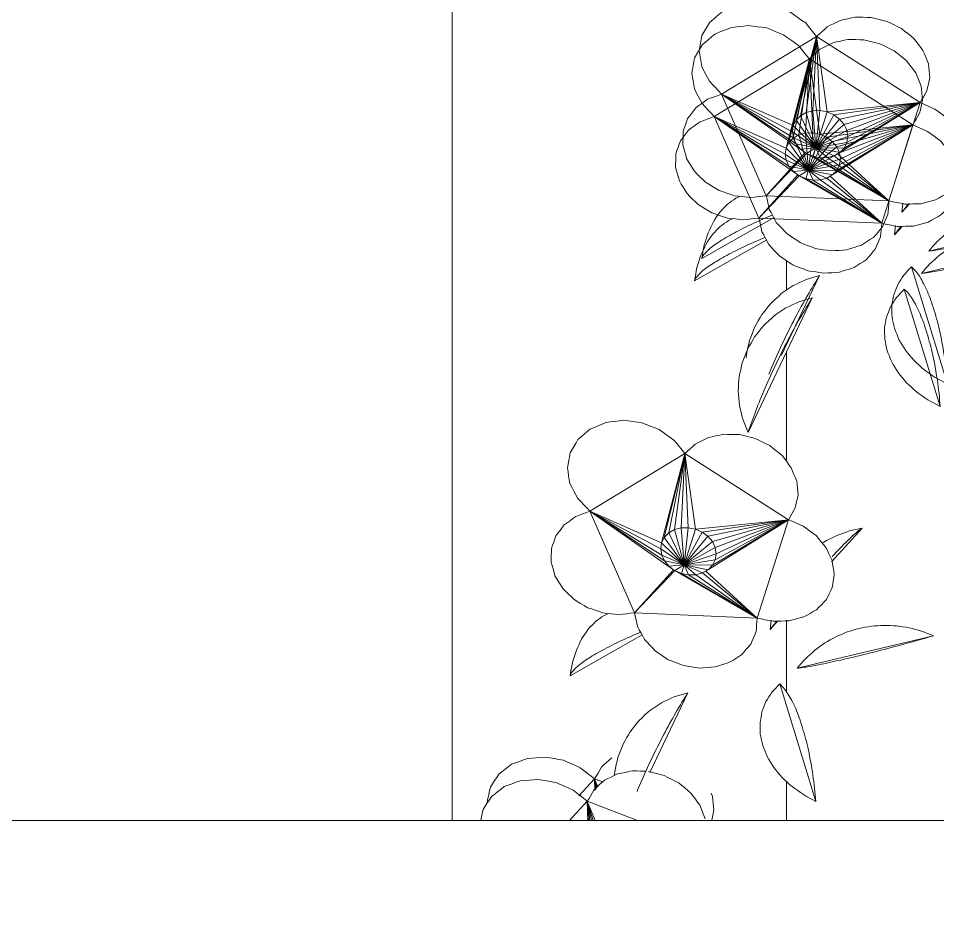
# Model space of a CAD drawing. Header units: metres. Extents: x -18.34 to -13.25, y -25.49 to -16.26.
# Drawn here: x -14.8197 to -14.5448, y -20.2817 to -20.0141 of the extents above; entities that cross this region are included whole.
import ezdxf

# ---------------------------------------------------------------- set-up
doc = ezdxf.new("R2010")
doc.units = ezdxf.units.M
for name, color, linetype, lineweight in [('Importações nas famílias', 7, 'Continuous', 5), ('Quadro estrutural', 7, 'Continuous', 5), ('Vegetação', 7, 'Continuous', 5)]:
    doc.layers.add(name, color=color, linetype=linetype, lineweight=lineweight)

# ---------------------------------------------------------------- blocks, each defined once
blk = doc.blocks.new('Tram - Tram-V1-Pavimento 02 - Executivo')
at = {"layer": 'Quadro estrutural'}
for p, q in [((2.52536, 0.05), (2.53424, 0.05)), ((2.55275, 0.05), (2.58543, 0.05)), ((2.63299, 0.05), (2.65441, 0.05)), ((2.68118, 0.05), (2.69286, 0.05)), ((2.69286, -0.05), (2.23571, -0.05))]:
    blk.add_line(p, q, dxfattribs=at)
blk = doc.blocks.new('Planta_pergolado_12200 - plantas pergolado_skp_Component_12-V1279-Pavimento 02 - Executivo')
at = {"layer": 'Importações nas famílias', "color": 9}
blk.add_line((0.74405, 0.15634), (0.77919, 0.14557), dxfattribs=at)
at = {"layer": 'Importações nas famílias', "color": 9, "flags": 128}
for points in [[(0.74605, 0.1526), (0.74555, 0.15353), (0.74505, 0.15447), (0.74455, 0.1554), (0.74405, 0.15634)], [(0.74405, 0.15634), (0.74504, 0.15624), (0.74602, 0.15614), (0.74701, 0.15605), (0.748, 0.15595)], [(0.748, 0.15595), (0.74897, 0.15583), (0.74995, 0.1557), (0.75092, 0.15557), (0.7519, 0.15545)], [(0.7519, 0.15545), (0.75285, 0.15529), (0.75379, 0.15514), (0.75474, 0.15498), (0.75569, 0.15483)], [(0.75569, 0.15483), (0.75661, 0.15465), (0.75752, 0.15446), (0.75844, 0.15428), (0.75935, 0.1541)], [(0.75935, 0.1541), (0.76022, 0.15389), (0.76109, 0.15369), (0.76196, 0.15348), (0.76283, 0.15327)], [(0.74845, 0.1492), (0.74785, 0.15005), (0.74725, 0.1509), (0.74665, 0.15175), (0.74605, 0.1526)], [(0.76283, 0.15327), (0.76364, 0.15304), (0.76445, 0.15281), (0.76527, 0.15258), (0.76608, 0.15235)], [(0.76608, 0.15235), (0.76683, 0.1521), (0.76758, 0.15185), (0.76833, 0.1516), (0.76908, 0.15136)], [(0.76908, 0.15136), (0.76976, 0.15109), (0.77044, 0.15082), (0.77111, 0.15055), (0.77179, 0.15029)], [(0.75119, 0.14622), (0.75051, 0.14696), (0.74982, 0.14771), (0.74914, 0.14845), (0.74845, 0.1492)], [(0.77179, 0.15029), (0.77239, 0.15001), (0.77299, 0.14972), (0.77358, 0.14944), (0.77418, 0.14916)], [(0.77418, 0.14916), (0.77469, 0.14887), (0.7752, 0.14858), (0.77572, 0.14828), (0.77623, 0.14799)], [(0.75421, 0.14373), (0.75345, 0.14435), (0.7527, 0.14497), (0.75195, 0.1456), (0.75119, 0.14622)], [(0.77623, 0.14799), (0.77665, 0.14769), (0.77707, 0.14739), (0.77748, 0.14709), (0.7779, 0.14679)], [(0.7779, 0.14679), (0.77823, 0.14648), (0.77855, 0.14618), (0.77887, 0.14587), (0.77919, 0.14557)], [(0.75743, 0.14179), (0.75662, 0.14227), (0.75582, 0.14276), (0.75501, 0.14324), (0.75421, 0.14373)], [(0.7767, 0.14321), (0.77599, 0.14276), (0.77529, 0.14231), (0.77458, 0.14186), (0.77388, 0.14141)], [(0.77919, 0.14557), (0.77857, 0.14498), (0.77794, 0.14439), (0.77732, 0.1438), (0.7767, 0.14321)], [(0.76077, 0.14044), (0.75994, 0.14078), (0.7591, 0.14112), (0.75826, 0.14145), (0.75743, 0.14179)], [(0.76417, 0.13972), (0.76332, 0.1399), (0.76247, 0.14008), (0.76162, 0.14026), (0.76077, 0.14044)], [(0.7708, 0.14021), (0.76999, 0.14007), (0.76917, 0.13993), (0.76836, 0.13978), (0.76754, 0.13964)], [(0.77388, 0.14141), (0.77311, 0.14111), (0.77234, 0.14081), (0.77157, 0.14051), (0.7708, 0.14021)], [(0.76754, 0.13964), (0.7667, 0.13966), (0.76586, 0.13968), (0.76502, 0.1397), (0.76417, 0.13972)]]:
    blk.add_lwpolyline(points, dxfattribs=at)
blk = doc.blocks.new('Planta_pergolado_12200 - plantas pergolado_skp_Component_12-V1280-Pavimento 02 - Executivo')
at = {"layer": 'Importações nas famílias', "color": 9}
for p, q in [((0.75269, 0.10667), (0.77656, 0.11806)), ((0.75297, 0.09617), (0.7519, 0.0961))]:
    blk.add_line(p, q, dxfattribs=at)
at = {"layer": 'Importações nas famílias', "color": 9, "flags": 128}
for points in [[(0.77059, 0.11443), (0.77136, 0.11489), (0.77214, 0.11535), (0.77291, 0.1158), (0.77368, 0.11626)], [(0.77368, 0.11626), (0.7744, 0.11671), (0.77512, 0.11716), (0.77584, 0.11761), (0.77656, 0.11806)], [(0.77656, 0.11806), (0.77626, 0.11704), (0.77596, 0.11602), (0.77566, 0.115), (0.77536, 0.11399)], [(0.76733, 0.11259), (0.76814, 0.11305), (0.76896, 0.11351), (0.76978, 0.11397), (0.77059, 0.11443)], [(0.77536, 0.11399), (0.7749, 0.11302), (0.77445, 0.11206), (0.77399, 0.1111), (0.77354, 0.11014)], [(0.76041, 0.10897), (0.76129, 0.10942), (0.76217, 0.10987), (0.76304, 0.11032), (0.76392, 0.11077)], [(0.76392, 0.11077), (0.76477, 0.11122), (0.76562, 0.11168), (0.76648, 0.11214), (0.76733, 0.11259)], [(0.77354, 0.11014), (0.77294, 0.10925), (0.77234, 0.10837), (0.77175, 0.10748), (0.77115, 0.1066)], [(0.75325, 0.10555), (0.75415, 0.10597), (0.75505, 0.10639), (0.75595, 0.10681), (0.75684, 0.10723)], [(0.75684, 0.10723), (0.75774, 0.10766), (0.75863, 0.1081), (0.75952, 0.10853), (0.76041, 0.10897)], [(0.74967, 0.10397), (0.75057, 0.10436), (0.75146, 0.10476), (0.75236, 0.10516), (0.75325, 0.10555)], [(0.77115, 0.1066), (0.77042, 0.10582), (0.76969, 0.10503), (0.76897, 0.10425), (0.76824, 0.10346)], [(0.74704, 0.10286), (0.74792, 0.10323), (0.74879, 0.1036), (0.74967, 0.10397)], [(0.76824, 0.10346), (0.7674, 0.1028), (0.76656, 0.10213), (0.76573, 0.10146), (0.76489, 0.10079)], [(0.76489, 0.10079), (0.76396, 0.10026), (0.76303, 0.09973), (0.7621, 0.09919), (0.76117, 0.09866)], [(0.75716, 0.09711), (0.75612, 0.09687), (0.75507, 0.09664), (0.75402, 0.09641), (0.75297, 0.09617)], [(0.76117, 0.09866), (0.76017, 0.09827), (0.75916, 0.09788), (0.75816, 0.09749), (0.75716, 0.09711)]]:
    blk.add_lwpolyline(points, dxfattribs=at)
blk = doc.blocks.new('Planta_pergolado_12200 - plantas pergolado_skp_Component_12-V1281-Pavimento 02 - Executivo')
at = {"layer": 'Importações nas famílias', "color": 9}
blk.add_line((0.79361, 0.19151), (0.78389, 0.1507), dxfattribs=at)
at = {"layer": 'Importações nas famílias', "color": 9, "flags": 128}
for points in [[(0.79254, 0.18789), (0.79281, 0.18879), (0.79308, 0.1897), (0.79334, 0.19061), (0.79361, 0.19151)], [(0.79361, 0.19151), (0.79395, 0.19062), (0.7943, 0.18972), (0.79464, 0.18882), (0.79499, 0.18792)], [(0.79145, 0.184), (0.79172, 0.18497), (0.792, 0.18594), (0.79227, 0.18692), (0.79254, 0.18789)], [(0.79499, 0.18792), (0.79523, 0.187), (0.79548, 0.18608), (0.79573, 0.18515), (0.79597, 0.18423)], [(0.79597, 0.18423), (0.79612, 0.18329), (0.79626, 0.18236), (0.7964, 0.18142), (0.79655, 0.18048)], [(0.79034, 0.17993), (0.79062, 0.18094), (0.79089, 0.18196), (0.79117, 0.18298), (0.79145, 0.184)], [(0.78925, 0.17578), (0.78952, 0.17681), (0.7898, 0.17785), (0.79007, 0.17889), (0.79034, 0.17993)], [(0.79655, 0.18048), (0.79659, 0.17954), (0.79663, 0.17859), (0.79667, 0.17765), (0.79671, 0.17671)], [(0.79671, 0.17671), (0.79665, 0.17577), (0.79659, 0.17483), (0.79653, 0.17389), (0.79646, 0.17296)], [(0.78821, 0.17164), (0.78847, 0.17268), (0.78873, 0.17371), (0.78899, 0.17474), (0.78925, 0.17578)], [(0.78723, 0.16762), (0.78747, 0.16863), (0.78772, 0.16963), (0.78796, 0.17064), (0.78821, 0.17164)], [(0.79646, 0.17296), (0.7963, 0.17204), (0.79613, 0.17111), (0.79597, 0.17019), (0.7958, 0.16927)], [(0.7958, 0.16927), (0.79553, 0.16838), (0.79527, 0.16748), (0.795, 0.16659), (0.79473, 0.16569)], [(0.78634, 0.16381), (0.78656, 0.16476), (0.78678, 0.16571), (0.78701, 0.16667), (0.78723, 0.16762)], [(0.79473, 0.16569), (0.79437, 0.16483), (0.794, 0.16398), (0.79364, 0.16312), (0.79327, 0.16226)], [(0.78556, 0.16029), (0.78576, 0.16117), (0.78595, 0.16205), (0.78615, 0.16293), (0.78634, 0.16381)], [(0.79327, 0.16226), (0.79281, 0.16145), (0.79235, 0.16063), (0.7919, 0.15982), (0.79144, 0.15901)], [(0.78492, 0.15715), (0.78508, 0.15794), (0.78524, 0.15872), (0.7854, 0.15951), (0.78556, 0.16029)], [(0.78441, 0.15447), (0.78454, 0.15514), (0.78467, 0.15581), (0.78479, 0.15648), (0.78492, 0.15715)], [(0.79144, 0.15901), (0.79089, 0.15825), (0.79034, 0.15749), (0.78979, 0.15673), (0.78924, 0.15597)], [(0.78407, 0.1523), (0.78416, 0.15284), (0.78424, 0.15338), (0.78433, 0.15393), (0.78441, 0.15447)], [(0.78924, 0.15597), (0.78861, 0.15528), (0.78798, 0.15458), (0.78735, 0.15389), (0.78672, 0.1532)], [(0.78672, 0.1532), (0.78601, 0.15257), (0.7853, 0.15195), (0.78459, 0.15132), (0.78389, 0.1507)], [(0.78389, 0.1507), (0.78393, 0.1511), (0.78398, 0.1515), (0.78402, 0.1519), (0.78407, 0.1523)]]:
    blk.add_lwpolyline(points, dxfattribs=at)
blk = doc.blocks.new('Planta_pergolado_12200 - plantas pergolado_skp_Component_12-V1282-Pavimento 02 - Executivo')
at = {"layer": 'Importações nas famílias', "color": 9}
for p, q in [((0.82581, 0.17013), (0.81572, 0.16098)), ((0.79807, 0.14499), (0.79548, 0.14263))]:
    blk.add_line(p, q, dxfattribs=at)
at = {"layer": 'Importações nas famílias', "color": 9, "flags": 128}
for points in [[(0.8237, 0.16753), (0.82402, 0.1679), (0.82434, 0.16828), (0.82467, 0.16865), (0.82499, 0.16902)], [(0.82581, 0.17013), (0.8256, 0.1692), (0.82538, 0.16828), (0.82517, 0.16735), (0.82495, 0.16642)], [(0.82499, 0.16902), (0.8252, 0.1693), (0.8254, 0.16958), (0.82561, 0.16985), (0.82581, 0.17013)], [(0.81981, 0.16357), (0.82034, 0.1641), (0.82088, 0.16464), (0.82142, 0.16517), (0.82195, 0.1657)], [(0.82195, 0.1657), (0.82239, 0.16616), (0.82283, 0.16662), (0.82326, 0.16707), (0.8237, 0.16753)], [(0.82495, 0.16642), (0.82464, 0.16553), (0.82434, 0.16464), (0.82403, 0.16375), (0.82372, 0.16286)], [(0.81731, 0.16119), (0.81793, 0.16179), (0.81856, 0.16238), (0.81918, 0.16298), (0.81981, 0.16357)], [(0.82372, 0.16286), (0.82332, 0.16202), (0.82292, 0.16117), (0.82252, 0.16033), (0.82212, 0.15949)], [(0.82212, 0.15949), (0.82163, 0.1587), (0.82126, 0.1581)], [(0.79548, 0.14263), (0.79624, 0.14324), (0.79701, 0.14384), (0.79777, 0.14444)], [(0.79822, 0.14293), (0.79731, 0.14283), (0.79639, 0.14273), (0.79548, 0.14263)]]:
    blk.add_lwpolyline(points, dxfattribs=at)
blk = doc.blocks.new('Planta_pergolado_12200 - plantas pergolado_skp_Component_12-V1283-Pavimento 02 - Executivo')
at = {"layer": 'Importações nas famílias', "color": 9}
for p, q in [((0.78165, 0.08281), (0.7939, 0.10442)), ((0.79431, 0.10305), (0.79467, 0.10392))]:
    blk.add_line(p, q, dxfattribs=at)
at = {"layer": 'Importações nas famílias', "color": 9, "flags": 128}
for points in [[(0.79286, 0.09974), (0.79322, 0.10057), (0.79358, 0.10139), (0.79395, 0.10222), (0.79431, 0.10305)], [(0.79141, 0.09664), (0.79177, 0.09741), (0.79213, 0.09819), (0.7925, 0.09896), (0.79286, 0.09974)], [(0.78998, 0.09378), (0.79033, 0.09449), (0.79069, 0.09521), (0.79105, 0.09592), (0.79141, 0.09664)], [(0.78857, 0.09119), (0.78892, 0.09184), (0.78927, 0.09248), (0.78963, 0.09313), (0.78998, 0.09378)], [(0.80027, 0.09435), (0.79998, 0.09367), (0.79968, 0.09299)], [(0.78722, 0.08891), (0.78756, 0.08948), (0.7879, 0.09005), (0.78824, 0.09062), (0.78857, 0.09119)], [(0.79968, 0.09299), (0.79923, 0.09236), (0.79879, 0.09173), (0.79834, 0.0911), (0.79789, 0.09047)], [(0.78593, 0.08696), (0.78625, 0.08745), (0.78657, 0.08793), (0.7869, 0.08842), (0.78722, 0.08891)], [(0.79553, 0.08821), (0.79481, 0.08773), (0.79409, 0.08725), (0.79337, 0.08676), (0.79265, 0.08628)], [(0.79789, 0.09047), (0.7973, 0.0899), (0.79671, 0.08934), (0.79612, 0.08878), (0.79553, 0.08821)], [(0.78358, 0.08412), (0.78387, 0.08443), (0.78415, 0.08474), (0.78443, 0.08505), (0.78471, 0.08536)], [(0.78471, 0.08536), (0.78501, 0.08576), (0.78532, 0.08616), (0.78562, 0.08656), (0.78593, 0.08696)], [(0.79265, 0.08628), (0.79182, 0.08589), (0.79099, 0.0855), (0.79015, 0.0851), (0.78932, 0.08471)], [(0.78563, 0.08355), (0.78463, 0.08336), (0.78364, 0.08318), (0.78265, 0.08299), (0.78165, 0.08281)], [(0.78165, 0.08281), (0.78188, 0.08293), (0.78211, 0.08304), (0.78233, 0.08316), (0.78256, 0.08327)], [(0.78256, 0.08327), (0.78282, 0.08348), (0.78307, 0.0837), (0.78333, 0.08391), (0.78358, 0.08412)], [(0.78932, 0.08471), (0.7884, 0.08442), (0.78748, 0.08413), (0.78655, 0.08384), (0.78563, 0.08355)]]:
    blk.add_lwpolyline(points, dxfattribs=at)
blk = doc.blocks.new('Planta_pergolado_12200 - plantas pergolado_skp_Component_17-V1284-Pavimento 02 - Executivo')
at = {"layer": 'Importações nas famílias', "color": 9}
for p, q in [((0.82832, 0.14811), (0.79888, 0.1388)), ((0.82832, 0.14811), (0.81297, 0.12342)), ((0.82832, 0.14811), (0.81471, 0.12541)), ((0.82832, 0.14811), (0.81634, 0.12623)), ((0.82832, 0.14811), (0.81815, 0.1265)), ((0.82832, 0.14811), (0.82, 0.12621)), ((0.82832, 0.14811), (0.82178, 0.12537)), ((0.82832, 0.14811), (0.82336, 0.12404)), ((0.82832, 0.14811), (0.82463, 0.12232)), ((0.82551, 0.12031), (0.82832, 0.14811)), ((0.82832, 0.14811), (0.8481, 0.11717)), ((0.80046, 0.1021), (0.79888, 0.1388)), ((0.81181, 0.11826), (0.79888, 0.1388)), ((0.79888, 0.1388), (0.81224, 0.11611)), ((0.81186, 0.1204), (0.79888, 0.1388)), ((0.81239, 0.1224), (0.79888, 0.1388)), ((0.81297, 0.12342), (0.79888, 0.1388)), ((0.79888, 0.1388), (0.81312, 0.11411)), ((0.81815, 0.1265), (0.81479, 0.11693)), ((0.81815, 0.1265), (0.81634, 0.12623)), ((0.82, 0.12621), (0.81815, 0.1265)), ((0.81337, 0.12406), (0.81479, 0.11693)), ((0.81471, 0.12541), (0.81345, 0.1242)), ((0.81634, 0.12623), (0.81471, 0.12541)), ((0.81479, 0.11693), (0.81471, 0.12541)), ((0.81634, 0.12623), (0.81479, 0.11693)), ((0.81479, 0.11693), (0.82, 0.12621)), ((0.82178, 0.12537), (0.81479, 0.11693)), ((0.81479, 0.11693), (0.82336, 0.12404)), ((0.82071, 0.12587), (0.82, 0.12621)), ((0.82178, 0.12537), (0.82071, 0.12587)), ((0.82336, 0.12404), (0.82178, 0.12537)), ((0.82463, 0.12232), (0.82336, 0.12404)), ((0.81239, 0.1224), (0.81186, 0.1204)), ((0.81297, 0.12342), (0.81239, 0.1224)), ((0.81479, 0.11693), (0.81239, 0.1224)), ((0.81479, 0.11693), (0.82463, 0.12232)), ((0.82551, 0.12031), (0.82463, 0.12232)), ((0.81186, 0.1204), (0.81181, 0.11826)), ((0.81479, 0.11693), (0.81181, 0.11826)), ((0.81181, 0.11826), (0.81224, 0.11611)), ((0.81479, 0.11693), (0.81186, 0.1204)), ((0.81479, 0.11693), (0.82551, 0.12031)), ((0.82594, 0.11817), (0.82551, 0.12031)), ((0.82551, 0.12031), (0.8481, 0.11717)), ((0.81479, 0.11693), (0.81224, 0.11611)), ((0.81224, 0.11611), (0.81312, 0.11411)), ((0.81479, 0.11693), (0.81312, 0.11411)), ((0.81479, 0.11693), (0.81439, 0.11239)), ((0.82594, 0.11817), (0.81479, 0.11693)), ((0.81479, 0.11693), (0.82589, 0.11602)), ((0.81479, 0.11693), (0.82536, 0.11403)), ((0.81479, 0.11693), (0.82439, 0.11232)), ((0.81479, 0.11693), (0.82304, 0.11101)), ((0.81479, 0.11693), (0.82141, 0.1102)), ((0.81479, 0.11693), (0.8196, 0.10993)), ((0.81479, 0.11693), (0.81775, 0.11022)), ((0.81479, 0.11693), (0.81597, 0.11106)), ((0.8481, 0.11717), (0.82141, 0.1102)), ((0.82304, 0.11101), (0.8481, 0.11717)), ((0.82439, 0.11232), (0.8481, 0.11717)), ((0.8481, 0.11717), (0.82536, 0.11403)), ((0.82589, 0.11602), (0.82536, 0.11403)), ((0.82593, 0.11774), (0.82589, 0.11602)), ((0.8481, 0.11717), (0.82589, 0.11602)), ((0.82593, 0.11774), (0.82594, 0.11817)), ((0.82594, 0.11817), (0.8481, 0.11717)), ((0.83087, 0.08874), (0.8481, 0.11717)), ((0.81312, 0.11411), (0.80046, 0.1021)), ((0.80046, 0.1021), (0.81337, 0.11376)), ((0.81312, 0.11411), (0.81337, 0.11376)), ((0.81337, 0.11376), (0.81439, 0.11239)), ((0.81337, 0.11376), (0.83087, 0.08874)), ((0.82536, 0.11403), (0.82439, 0.11232)), ((0.81439, 0.11239), (0.81597, 0.11106)), ((0.81597, 0.11106), (0.81775, 0.11022)), ((0.81597, 0.11106), (0.83087, 0.08874)), ((0.81775, 0.11022), (0.8196, 0.10993)), ((0.81775, 0.11022), (0.83087, 0.08874)), ((0.8196, 0.10993), (0.82141, 0.1102)), ((0.82304, 0.11101), (0.82141, 0.1102)), ((0.82141, 0.1102), (0.83087, 0.08874)), ((0.82439, 0.11232), (0.82304, 0.11101)), ((0.8196, 0.10993), (0.83087, 0.08874)), ((0.83087, 0.08874), (0.80046, 0.1021))]:
    blk.add_line(p, q, dxfattribs=at)
at = {"layer": 'Importações nas famílias', "color": 9, "flags": 128}
for points in [[(0.80799, 0.16123), (0.80709, 0.16078), (0.80618, 0.16033), (0.80528, 0.15987), (0.80437, 0.15942)], [(0.81199, 0.16183), (0.81099, 0.16168), (0.80999, 0.16153), (0.80899, 0.16138), (0.80799, 0.16123)], [(0.8161, 0.16118), (0.81508, 0.16134), (0.81405, 0.1615), (0.81302, 0.16167), (0.81199, 0.16183)], [(0.82004, 0.15932), (0.81906, 0.15978), (0.81807, 0.16025), (0.81709, 0.16071), (0.8161, 0.16118)], [(0.80437, 0.15942), (0.80362, 0.1587), (0.80288, 0.15797), (0.80213, 0.15725), (0.80138, 0.15652)], [(0.82355, 0.15638), (0.82267, 0.15711), (0.82179, 0.15785), (0.82092, 0.15858), (0.82004, 0.15932)], [(0.80138, 0.15652), (0.80084, 0.15557), (0.8003, 0.15463), (0.79976, 0.15368), (0.79922, 0.15273)], [(0.82637, 0.15255), (0.82566, 0.15351), (0.82496, 0.15446), (0.82425, 0.15542), (0.82355, 0.15638)], [(0.79922, 0.15273), (0.79893, 0.15163), (0.79863, 0.15052), (0.79834, 0.14941), (0.79805, 0.14831)], [(0.82832, 0.14811), (0.82784, 0.14922), (0.82735, 0.15033), (0.82686, 0.15144), (0.82637, 0.15255)], [(0.83184, 0.15015), (0.83096, 0.14964), (0.83008, 0.14913), (0.8292, 0.14862), (0.82832, 0.14811)], [(0.83578, 0.151), (0.8348, 0.15079), (0.83381, 0.15058), (0.83282, 0.15036), (0.83184, 0.15015)], [(0.83989, 0.1506), (0.83887, 0.1507), (0.83784, 0.1508), (0.83681, 0.1509), (0.83578, 0.151)], [(0.84389, 0.14897), (0.84289, 0.14938), (0.84189, 0.14978), (0.84089, 0.15019), (0.83989, 0.1506)], [(0.8475, 0.14623), (0.8466, 0.14691), (0.8457, 0.1476), (0.84479, 0.14828), (0.84389, 0.14897)], [(0.79805, 0.14831), (0.79802, 0.14712), (0.79799, 0.14593), (0.79796, 0.14474), (0.79793, 0.14356)], [(0.85048, 0.14256), (0.84973, 0.14348), (0.84899, 0.1444), (0.84825, 0.14531), (0.8475, 0.14623)], [(0.79793, 0.14356), (0.79817, 0.14237), (0.7984, 0.14118), (0.79864, 0.13999), (0.79888, 0.1388)], [(0.85262, 0.13822), (0.85208, 0.13931), (0.85155, 0.14039), (0.85101, 0.14148), (0.85048, 0.14256)], [(0.79483, 0.13845), (0.7939, 0.13805), (0.79298, 0.13766), (0.79205, 0.13727), (0.79112, 0.13687)], [(0.79888, 0.1388), (0.79787, 0.13871), (0.79686, 0.13862), (0.79585, 0.13853), (0.79483, 0.13845)], [(0.85378, 0.1335), (0.85349, 0.13468), (0.8532, 0.13586), (0.85291, 0.13704), (0.85262, 0.13822)], [(0.79112, 0.13687), (0.79033, 0.1362), (0.78955, 0.13552), (0.78877, 0.13485), (0.78798, 0.13418)], [(0.78798, 0.13418), (0.7874, 0.13327), (0.78681, 0.13236), (0.78623, 0.13145), (0.78565, 0.13055)], [(0.85388, 0.12872), (0.85385, 0.12992), (0.85383, 0.13111), (0.8538, 0.13231), (0.85378, 0.1335)], [(0.78565, 0.13055), (0.7853, 0.12947), (0.78495, 0.12839), (0.78461, 0.12731), (0.78426, 0.12623)], [(0.85291, 0.12421), (0.85315, 0.12534), (0.85339, 0.12646), (0.85363, 0.12759), (0.85388, 0.12872)], [(0.78426, 0.12623), (0.78418, 0.12505), (0.7841, 0.12387), (0.78401, 0.12269), (0.78393, 0.12151)], [(0.85094, 0.12027), (0.85143, 0.12125), (0.85192, 0.12224), (0.85241, 0.12322), (0.85291, 0.12421)], [(0.78393, 0.12151), (0.78412, 0.12032), (0.7843, 0.11912), (0.78449, 0.11793), (0.78467, 0.11673)], [(0.8481, 0.11717), (0.84881, 0.11795), (0.84952, 0.11872), (0.85023, 0.11949), (0.85094, 0.12027)], [(0.78467, 0.11673), (0.78511, 0.1156), (0.78555, 0.11446), (0.78599, 0.11333), (0.78643, 0.1122)], [(0.85213, 0.11389), (0.85112, 0.11471), (0.85011, 0.11553), (0.84911, 0.11635), (0.8481, 0.11717)], [(0.8553, 0.10948), (0.85451, 0.11059), (0.85371, 0.11169), (0.85292, 0.11279), (0.85213, 0.11389)], [(0.78643, 0.1122), (0.7871, 0.11121), (0.78777, 0.11021), (0.78843, 0.10922), (0.7891, 0.10823)], [(0.7891, 0.10823), (0.78994, 0.10745), (0.79079, 0.10666), (0.79164, 0.10588), (0.79248, 0.10509)], [(0.85733, 0.10433), (0.85682, 0.10562), (0.85632, 0.10691), (0.85581, 0.1082), (0.8553, 0.10948)], [(0.79248, 0.10509), (0.79345, 0.10457), (0.79442, 0.10405), (0.79539, 0.10353), (0.79636, 0.103)], [(0.79636, 0.103), (0.79738, 0.10278), (0.79841, 0.10255), (0.79943, 0.10233), (0.80046, 0.1021)], [(0.80046, 0.1021), (0.80032, 0.10094), (0.80018, 0.09977), (0.80005, 0.09861), (0.79991, 0.09744)], [(0.85806, 0.09886), (0.85788, 0.10023), (0.85769, 0.1016), (0.85751, 0.10296), (0.85733, 0.10433)], [(0.79991, 0.09744), (0.80004, 0.09625), (0.80017, 0.09505), (0.8003, 0.09385), (0.80044, 0.09265)], [(0.85741, 0.09356), (0.85757, 0.09489), (0.85773, 0.09621), (0.8579, 0.09754), (0.85806, 0.09886)], [(0.85545, 0.08887), (0.85594, 0.09004), (0.85643, 0.09121), (0.85692, 0.09239), (0.85741, 0.09356)], [(0.80044, 0.09265), (0.80083, 0.0915), (0.80122, 0.09034), (0.80161, 0.08919), (0.802, 0.08804)], [(0.802, 0.08804), (0.80263, 0.08701), (0.80325, 0.08599), (0.80387, 0.08496), (0.8045, 0.08394)], [(0.82929, 0.08454), (0.82969, 0.08559), (0.83008, 0.08664), (0.83048, 0.08769), (0.83087, 0.08874)], [(0.83087, 0.08874), (0.83183, 0.08783), (0.83278, 0.08692), (0.83373, 0.08601), (0.83469, 0.0851)], [(0.85234, 0.08519), (0.85312, 0.08611), (0.85389, 0.08703), (0.85467, 0.08795), (0.85545, 0.08887)], [(0.8045, 0.08394), (0.80531, 0.08311), (0.80613, 0.08228), (0.80694, 0.08145), (0.80775, 0.08061)], [(0.82678, 0.08107), (0.82741, 0.08194), (0.82803, 0.08281), (0.82866, 0.08367), (0.82929, 0.08454)], [(0.83469, 0.0851), (0.8358, 0.08452), (0.83691, 0.08394), (0.83802, 0.08336), (0.83913, 0.08279)], [(0.83913, 0.08279), (0.8403, 0.08259), (0.84147, 0.0824), (0.84264, 0.08221), (0.84381, 0.08201)], [(0.84381, 0.08201), (0.84495, 0.08222), (0.84608, 0.08242), (0.84721, 0.08263), (0.84835, 0.08283)], [(0.84835, 0.08283), (0.84935, 0.08342), (0.85034, 0.08401), (0.85134, 0.0846), (0.85234, 0.08519)], [(0.80775, 0.08061), (0.8087, 0.08004), (0.80965, 0.07946), (0.8106, 0.07888), (0.81155, 0.0783)], [(0.82351, 0.07859), (0.82433, 0.07921), (0.82514, 0.07983), (0.82596, 0.08045), (0.82678, 0.08107)], [(0.81155, 0.0783), (0.81257, 0.07802), (0.81359, 0.07773), (0.81461, 0.07744), (0.81563, 0.07716)], [(0.81563, 0.07716), (0.81665, 0.07718), (0.81767, 0.07721), (0.81869, 0.07723), (0.81971, 0.07725)], [(0.81971, 0.07725), (0.82066, 0.07759), (0.82161, 0.07792), (0.82256, 0.07826), (0.82351, 0.07859)]]:
    blk.add_lwpolyline(points, dxfattribs=at)
blk = doc.blocks.new('Planta_pergolado_12200 - plantas pergolado_skp_Component_16-V4251-Pavimento 02 - Executivo')
at = {"extrusion": (0, 0, -1), "rotation": 180}
for name, zscale in [('Planta_pergolado_12200 - plantas pergolado_skp_Component_17-V1284-Pavimento 02 - Executivo', -1), ('Planta_pergolado_12200 - plantas pergolado_skp_Component_12-V1283-Pavimento 02 - Executivo', -1), ('Planta_pergolado_12200 - plantas pergolado_skp_Component_12-V1280-Pavimento 02 - Executivo', -1), ('Planta_pergolado_12200 - plantas pergolado_skp_Component_12-V1279-Pavimento 02 - Executivo', -1.000000000000001), ('Planta_pergolado_12200 - plantas pergolado_skp_Component_12-V1282-Pavimento 02 - Executivo', -1), ('Planta_pergolado_12200 - plantas pergolado_skp_Component_12-V1281-Pavimento 02 - Executivo', -1)]:
    blk.add_blockref(name, (0, 0), dxfattribs=dict(at, zscale=zscale))
blk = doc.blocks.new('Planta_pergolado_12200 - plantas pergolado_skp_Component_12-V4259-Pavimento 02 - Executivo')
at = {"layer": 'Importações nas famílias', "color": 9}
blk.add_line((0.62931, -0.10009), (0.6309, -0.10049), dxfattribs=at)
at = {"layer": 'Importações nas famílias', "color": 9, "flags": 128}
for points in [[(0.63098, -0.09895), (0.63019, -0.09948), (0.62931, -0.10009)], [(0.62931, -0.10009), (0.63011, -0.10028), (0.6309, -0.10048)]]:
    blk.add_lwpolyline(points, dxfattribs=at)
blk = doc.blocks.new('Planta_pergolado_12200 - plantas pergolado_skp_Component_17-V4260-Pavimento 02 - Executivo')
at = {"layer": 'Importações nas famílias', "color": 9}
for p, q in [((0.73835, -0.0827), (0.74408, -0.08798)), ((0.73835, -0.08837), (0.74408, -0.08798)), ((0.74408, -0.08798), (0.73835, -0.08872)), ((0.74408, -0.08798), (0.73835, -0.08919)), ((0.73835, -0.08817), (0.74408, -0.08798)), ((0.74408, -0.08798), (0.73835, -0.0881)), ((0.73835, -0.10299), (0.74408, -0.08798)), ((0.73835, -0.0903), (0.74408, -0.08798)), ((0.73835, -0.08974), (0.74408, -0.08798))]:
    blk.add_line(p, q, dxfattribs=at)
at = {"layer": 'Importações nas famílias', "color": 9, "flags": 128}
for points in [[(0.73835, -0.0561), (0.73937, -0.05633), (0.7405, -0.05658), (0.74162, -0.05683)], [(0.74162, -0.05683), (0.74259, -0.05746), (0.74356, -0.05808), (0.74453, -0.05871), (0.7455, -0.05933)], [(0.7455, -0.05933), (0.74624, -0.06028), (0.74697, -0.06123), (0.74771, -0.06218), (0.74845, -0.06313)], [(0.74845, -0.06313), (0.74889, -0.06432), (0.74933, -0.06551), (0.74977, -0.0667), (0.75021, -0.06789)], [(0.75021, -0.06789), (0.75031, -0.06922), (0.75042, -0.07055), (0.75052, -0.07188), (0.75063, -0.07321)], [(0.75063, -0.07321), (0.75039, -0.07457), (0.75015, -0.07592), (0.74991, -0.07728), (0.74967, -0.07864)], [(0.74967, -0.07864), (0.74911, -0.0799), (0.74855, -0.08117), (0.74799, -0.08244), (0.74743, -0.0837)], [(0.74743, -0.0837), (0.74659, -0.08477), (0.74575, -0.08584), (0.74492, -0.08691), (0.74408, -0.08798)], [(0.74408, -0.08798), (0.74495, -0.08849), (0.74582, -0.089), (0.74669, -0.08951), (0.74757, -0.09002)], [(0.74757, -0.09002), (0.74827, -0.09079), (0.74897, -0.09156), (0.74967, -0.09234), (0.75036, -0.09311)], [(0.75036, -0.09311), (0.75084, -0.09409), (0.75132, -0.09507), (0.7518, -0.09605), (0.75228, -0.09703)], [(0.75228, -0.09703), (0.75251, -0.09816), (0.75273, -0.09928), (0.75296, -0.1004), (0.75318, -0.10153)], [(0.75318, -0.10153), (0.75314, -0.10272), (0.7531, -0.10391), (0.75306, -0.1051), (0.75305, -0.10529)], [(0.75301, -0.10629), (0.75271, -0.10746), (0.7524, -0.10864), (0.75209, -0.10981), (0.75178, -0.11098)], [(0.75178, -0.11098), (0.75123, -0.11206), (0.75068, -0.11314), (0.75013, -0.11422), (0.74957, -0.1153)], [(0.74957, -0.1153), (0.74881, -0.11621), (0.74805, -0.11712), (0.7473, -0.11803), (0.74654, -0.11894)], [(0.74654, -0.11894), (0.74562, -0.11962), (0.74471, -0.1203), (0.74379, -0.12098), (0.74288, -0.12166)], [(0.74288, -0.12166), (0.74187, -0.12206), (0.74086, -0.12247), (0.73986, -0.12287), (0.73885, -0.12327)]]:
    blk.add_lwpolyline(points, dxfattribs=at)
blk = doc.blocks.new('Planta_pergolado_12200 - plantas pergolado_skp_Component_16-V4261-Pavimento 02 - Executivo')
for name in ['Planta_pergolado_12200 - plantas pergolado_skp_Component_17-V4260-Pavimento 02 - Executivo', 'Planta_pergolado_12200 - plantas pergolado_skp_Component_12-V4259-Pavimento 02 - Executivo']:
    blk.add_blockref(name, (0, 0))
blk = doc.blocks.new('Planta_pergolado_12200 - plantas pergolado_skp_Component_12-V1304-Pavimento 02 - Executivo')
at = {"layer": 'Importações nas famílias', "color": 9}
blk.add_line((0.85445, 0.13606), (0.8947, 0.15527), dxfattribs=at)
at = {"layer": 'Importações nas famílias', "color": 9, "flags": 128}
for points in [[(0.89182, 0.15347), (0.89254, 0.15392), (0.89326, 0.15437), (0.89398, 0.15482), (0.8947, 0.15527)], [(0.8947, 0.15527), (0.89439, 0.15425), (0.89409, 0.15323), (0.89379, 0.15221), (0.89349, 0.15119)], [(0.88546, 0.1498), (0.88628, 0.15026), (0.88709, 0.15072), (0.88791, 0.15118), (0.88873, 0.15164)], [(0.88873, 0.15164), (0.8895, 0.1521), (0.89027, 0.15255), (0.89104, 0.15301), (0.89182, 0.15347)], [(0.89349, 0.15119), (0.89304, 0.15023), (0.89258, 0.14927), (0.89213, 0.14831), (0.89167, 0.14735)], [(0.88206, 0.14798), (0.88291, 0.14843), (0.88376, 0.14889), (0.88461, 0.14935), (0.88546, 0.1498)], [(0.87498, 0.14443), (0.87587, 0.14487), (0.87676, 0.14531), (0.87766, 0.14574), (0.87855, 0.14618)], [(0.87855, 0.14618), (0.87942, 0.14663), (0.8803, 0.14708), (0.88118, 0.14753), (0.88206, 0.14798)], [(0.89167, 0.14735), (0.89107, 0.14646), (0.89048, 0.14558), (0.88988, 0.14469), (0.88928, 0.14381)], [(0.87139, 0.14276), (0.87228, 0.14318), (0.87318, 0.1436), (0.87408, 0.14402), (0.87498, 0.14443)], [(0.88928, 0.14381), (0.88855, 0.14303), (0.88783, 0.14224), (0.8871, 0.14146), (0.88638, 0.14067)], [(0.86429, 0.1397), (0.86517, 0.14007), (0.86605, 0.14044), (0.86693, 0.14081), (0.86781, 0.14118)], [(0.86781, 0.14118), (0.8687, 0.14157), (0.8696, 0.14197), (0.87049, 0.14236), (0.87139, 0.14276)], [(0.88638, 0.14067), (0.88554, 0.14), (0.8847, 0.13934), (0.88386, 0.13867), (0.88302, 0.138)], [(0.85757, 0.13713), (0.8584, 0.13743), (0.85922, 0.13773), (0.86004, 0.13804), (0.86086, 0.13834)], [(0.86086, 0.13834), (0.86172, 0.13868), (0.86258, 0.13902), (0.86343, 0.13936), (0.86429, 0.1397)], [(0.88302, 0.138), (0.88209, 0.13747), (0.88116, 0.13694), (0.88023, 0.1364), (0.8793, 0.13587)], [(0.85445, 0.13606), (0.85523, 0.13633), (0.85601, 0.13659), (0.85679, 0.13686), (0.85757, 0.13713)], [(0.8584, 0.13445), (0.85741, 0.13485), (0.85643, 0.13525), (0.85544, 0.13566), (0.85445, 0.13606)], [(0.8793, 0.13587), (0.8783, 0.13548), (0.8773, 0.13509), (0.8763, 0.1347), (0.8753, 0.13432)], [(0.86256, 0.13345), (0.86152, 0.1337), (0.86048, 0.13395), (0.85944, 0.1342), (0.8584, 0.13445)], [(0.86683, 0.13309), (0.86576, 0.13318), (0.86469, 0.13327), (0.86363, 0.13336), (0.86256, 0.13345)], [(0.87111, 0.13338), (0.87004, 0.13331), (0.86897, 0.13324), (0.8679, 0.13317), (0.86683, 0.13309)], [(0.8753, 0.13432), (0.87425, 0.13408), (0.8732, 0.13385), (0.87215, 0.13362), (0.87111, 0.13338)]]:
    blk.add_lwpolyline(points, dxfattribs=at)
blk = doc.blocks.new('Planta_pergolado_12200 - plantas pergolado_skp_Component_12-V1305-Pavimento 02 - Executivo')
at = {"layer": 'Importações nas famílias', "color": 9}
blk.add_line((0.91078, 0.22468), (0.90202, 0.18791), dxfattribs=at)
at = {"layer": 'Importações nas famílias', "color": 9, "flags": 128}
for points in [[(0.90958, 0.2212), (0.90985, 0.22218), (0.91013, 0.22315), (0.9104, 0.22412), (0.91062, 0.22488)], [(0.90847, 0.21714), (0.90875, 0.21815), (0.90903, 0.21917), (0.9093, 0.22019), (0.90958, 0.2212)], [(0.91414, 0.22118), (0.91425, 0.2205), (0.91439, 0.21956), (0.91454, 0.21863), (0.91468, 0.21769)], [(0.91468, 0.21769), (0.91472, 0.21674), (0.91477, 0.2158), (0.91481, 0.21486), (0.91485, 0.21392)], [(0.90739, 0.21298), (0.90766, 0.21402), (0.90793, 0.21506), (0.9082, 0.2161), (0.90847, 0.21714)], [(0.90634, 0.20885), (0.9066, 0.20988), (0.90686, 0.21092), (0.90712, 0.21195), (0.90739, 0.21298)], [(0.91485, 0.21392), (0.91479, 0.21298), (0.91472, 0.21204), (0.91466, 0.2111), (0.9146, 0.21017)], [(0.9146, 0.21017), (0.91443, 0.20925), (0.91427, 0.20832), (0.9141, 0.2074), (0.91393, 0.20648)], [(0.90536, 0.20483), (0.90561, 0.20583), (0.90585, 0.20684), (0.9061, 0.20785), (0.90634, 0.20885)], [(0.91393, 0.20648), (0.91367, 0.20559), (0.9134, 0.20469), (0.91313, 0.2038), (0.91287, 0.2029)], [(0.90447, 0.20102), (0.9047, 0.20197), (0.90492, 0.20292), (0.90514, 0.20388), (0.90536, 0.20483)], [(0.9037, 0.1975), (0.90389, 0.19838), (0.90409, 0.19926), (0.90428, 0.20014), (0.90447, 0.20102)], [(0.91287, 0.2029), (0.9125, 0.20204), (0.91214, 0.20118), (0.91177, 0.20033), (0.91141, 0.19947)], [(0.91141, 0.19947), (0.91095, 0.19865), (0.91049, 0.19784), (0.91003, 0.19703), (0.90957, 0.19622)], [(0.90305, 0.19436), (0.90321, 0.19515), (0.90337, 0.19593), (0.90354, 0.19671), (0.9037, 0.1975)], [(0.90957, 0.19622), (0.90902, 0.19546), (0.90847, 0.1947), (0.90792, 0.19394), (0.90738, 0.19318)], [(0.90255, 0.19168), (0.90267, 0.19235), (0.9028, 0.19302), (0.90293, 0.19369), (0.90305, 0.19436)], [(0.90738, 0.19318), (0.90674, 0.19249), (0.90611, 0.19179), (0.90548, 0.1911), (0.90485, 0.1904)], [(0.90485, 0.1904), (0.90414, 0.18978), (0.90344, 0.18916), (0.90273, 0.18853), (0.90202, 0.18791)], [(0.9022, 0.18951), (0.90229, 0.19005), (0.90238, 0.19059), (0.90246, 0.19114), (0.90255, 0.19168)], [(0.90202, 0.18791), (0.90207, 0.18831), (0.90211, 0.18871), (0.90216, 0.18911), (0.9022, 0.18951)]]:
    blk.add_lwpolyline(points, dxfattribs=at)
blk = doc.blocks.new('Planta_pergolado_12200 - plantas pergolado_skp_Component_17-V4262-Pavimento 02 - Executivo')
at = {"layer": 'Importações nas famílias', "color": 9}
for p, q in [((0.94901, -0.12595), (0.91859, -0.13931)), ((0.93151, -0.15097), (0.94901, -0.12595)), ((0.9341, -0.14827), (0.94901, -0.12595)), ((0.93588, -0.14743), (0.94901, -0.12595)), ((0.93773, -0.14714), (0.94901, -0.12595)), ((0.93954, -0.14741), (0.94901, -0.12595)), ((0.94901, -0.12595), (0.96623, -0.15438)), ((0.91859, -0.13931), (0.91701, -0.17601)), ((0.93125, -0.15132), (0.91859, -0.13931)), ((0.91859, -0.13931), (0.93151, -0.15097)), ((0.93252, -0.1496), (0.9341, -0.14827)), ((0.93292, -0.15414), (0.93773, -0.14714)), ((0.93292, -0.15414), (0.93954, -0.14741)), ((0.93292, -0.15414), (0.93588, -0.14743)), ((0.93292, -0.15414), (0.94117, -0.14822)), ((0.93292, -0.15414), (0.9341, -0.14827)), ((0.9341, -0.14827), (0.93588, -0.14743)), ((0.93588, -0.14743), (0.93773, -0.14714)), ((0.93773, -0.14714), (0.93954, -0.14741)), ((0.96623, -0.15438), (0.93954, -0.14741)), ((0.94117, -0.14822), (0.93954, -0.14741)), ((0.94252, -0.14953), (0.94117, -0.14822)), ((0.94117, -0.14822), (0.96623, -0.15438)), ((0.93125, -0.15132), (0.93151, -0.15097)), ((0.93151, -0.15097), (0.93252, -0.1496)), ((0.93292, -0.15414), (0.93252, -0.1496)), ((0.93292, -0.15414), (0.94252, -0.14953)), ((0.94349, -0.15124), (0.94252, -0.14953)), ((0.94252, -0.14953), (0.96623, -0.15438)), ((0.91701, -0.17601), (0.93125, -0.15132)), ((0.91701, -0.17601), (0.93037, -0.15332)), ((0.92994, -0.15547), (0.93037, -0.15332)), ((0.93037, -0.15332), (0.93125, -0.15132)), ((0.93292, -0.15414), (0.93037, -0.15332)), ((0.93292, -0.15414), (0.93125, -0.15132)), ((0.93292, -0.15414), (0.94349, -0.15124)), ((0.93292, -0.15414), (0.94402, -0.15323)), ((0.96623, -0.15438), (0.94349, -0.15124)), ((0.94402, -0.15323), (0.94349, -0.15124)), ((0.96623, -0.15438), (0.94402, -0.15323)), ((0.94407, -0.15495), (0.94402, -0.15323)), ((0.92994, -0.15547), (0.91701, -0.17601)), ((0.92999, -0.15761), (0.92994, -0.15547)), ((0.93292, -0.15414), (0.92999, -0.15761)), ((0.93292, -0.15414), (0.93009, -0.1554)), ((0.93292, -0.15414), (0.93052, -0.15961)), ((0.93151, -0.16127), (0.93292, -0.15414)), ((0.93292, -0.15414), (0.93285, -0.16262)), ((0.94408, -0.15538), (0.93292, -0.15414)), ((0.93292, -0.15414), (0.94149, -0.16125)), ((0.93991, -0.16258), (0.93292, -0.15414)), ((0.93292, -0.15414), (0.93814, -0.16342)), ((0.93628, -0.16371), (0.93292, -0.15414)), ((0.93292, -0.15414), (0.94277, -0.15953)), ((0.93292, -0.15414), (0.94365, -0.15752)), ((0.93448, -0.16344), (0.93292, -0.15414)), ((0.94365, -0.15752), (0.96623, -0.15438)), ((0.94408, -0.15538), (0.94365, -0.15752)), ((0.94407, -0.15495), (0.94408, -0.15538)), ((0.94408, -0.15538), (0.96623, -0.15438)), ((0.94646, -0.18532), (0.96623, -0.15438)), ((0.92999, -0.15761), (0.91701, -0.17601)), ((0.93052, -0.15961), (0.92999, -0.15761)), ((0.94365, -0.15752), (0.94277, -0.15953)), ((0.94365, -0.15752), (0.94646, -0.18532)), ((0.93052, -0.15961), (0.91701, -0.17601)), ((0.93111, -0.16063), (0.91701, -0.17601)), ((0.93111, -0.16063), (0.93052, -0.15961)), ((0.94646, -0.18532), (0.93111, -0.16063)), ((0.93285, -0.16262), (0.93159, -0.1614)), ((0.94149, -0.16125), (0.93991, -0.16258)), ((0.94277, -0.15953), (0.94149, -0.16125)), ((0.94646, -0.18532), (0.94149, -0.16125)), ((0.94646, -0.18532), (0.94277, -0.15953)), ((0.93448, -0.16344), (0.93285, -0.16262)), ((0.94646, -0.18532), (0.93285, -0.16262)), ((0.93628, -0.16371), (0.93448, -0.16344)), ((0.94646, -0.18532), (0.93448, -0.16344)), ((0.93814, -0.16342), (0.93628, -0.16371)), ((0.94646, -0.18532), (0.93628, -0.16371)), ((0.93885, -0.16308), (0.93814, -0.16342)), ((0.94646, -0.18532), (0.93814, -0.16342)), ((0.93991, -0.16258), (0.93885, -0.16308)), ((0.94646, -0.18532), (0.93991, -0.16258)), ((0.94646, -0.18532), (0.91701, -0.17601))]:
    blk.add_line(p, q, dxfattribs=at)
at = {"layer": 'Importações nas famílias', "color": 9, "flags": 128}
for points in [[(0.92968, -0.11551), (0.9307, -0.11522), (0.93172, -0.11494), (0.93274, -0.11465), (0.93376, -0.11436)], [(0.93376, -0.11436), (0.93478, -0.11439), (0.9358, -0.11441), (0.93682, -0.11444), (0.93784, -0.11446)], [(0.93784, -0.11446), (0.93879, -0.1148), (0.93974, -0.11513), (0.94069, -0.11547), (0.94164, -0.1158)], [(0.92263, -0.12115), (0.92345, -0.12032), (0.92426, -0.11948), (0.92507, -0.11865), (0.92589, -0.11782)], [(0.92589, -0.11782), (0.92684, -0.11725), (0.92779, -0.11667), (0.92874, -0.11609), (0.92968, -0.11551)], [(0.94164, -0.1158), (0.94246, -0.11642), (0.94328, -0.11704), (0.9441, -0.11766), (0.94491, -0.11828)], [(0.94491, -0.11828), (0.94554, -0.11915), (0.94617, -0.12001), (0.9468, -0.12088), (0.94742, -0.12175)], [(0.95282, -0.1223), (0.95393, -0.12173), (0.95504, -0.12115), (0.95615, -0.12057), (0.95726, -0.12)], [(0.95726, -0.12), (0.95843, -0.1198), (0.9596, -0.11961), (0.96078, -0.11941), (0.96195, -0.11922)], [(0.96195, -0.11922), (0.96308, -0.11943), (0.96421, -0.11963), (0.96535, -0.11984), (0.96648, -0.12004)], [(0.96648, -0.12004), (0.96748, -0.12063), (0.96848, -0.12122), (0.96948, -0.12181), (0.97047, -0.1224)], [(0.92013, -0.12525), (0.92076, -0.12422), (0.92138, -0.1232), (0.92201, -0.12217), (0.92263, -0.12115)], [(0.94742, -0.12175), (0.94782, -0.1228), (0.94822, -0.12385), (0.94861, -0.1249), (0.94901, -0.12595)], [(0.94901, -0.12595), (0.94996, -0.12504), (0.95091, -0.12413), (0.95187, -0.12322), (0.95282, -0.1223)], [(0.97047, -0.1224), (0.97125, -0.12332), (0.97203, -0.12424), (0.97281, -0.12516), (0.97358, -0.12608)], [(0.91857, -0.12986), (0.91896, -0.12871), (0.91935, -0.12755), (0.91974, -0.1264), (0.92013, -0.12525)], [(0.97358, -0.12608), (0.97407, -0.12725), (0.97456, -0.12842), (0.97505, -0.12959), (0.97554, -0.13077)], [(0.91804, -0.13465), (0.91817, -0.13345), (0.91831, -0.13226), (0.91844, -0.13106), (0.91857, -0.12986)], [(0.97554, -0.13077), (0.97571, -0.13209), (0.97587, -0.13342), (0.97603, -0.13475), (0.97619, -0.13607)], [(0.91859, -0.13931), (0.91845, -0.13815), (0.91832, -0.13698), (0.91818, -0.13582), (0.91804, -0.13465)], [(0.97619, -0.13607), (0.97601, -0.13744), (0.97583, -0.13881), (0.97565, -0.14017), (0.97547, -0.14154)], [(0.91449, -0.14021), (0.91551, -0.13999), (0.91654, -0.13976), (0.91756, -0.13954), (0.91859, -0.13931)], [(0.90723, -0.14544), (0.90808, -0.14465), (0.90892, -0.14387), (0.90977, -0.14309), (0.91062, -0.1423)], [(0.91062, -0.1423), (0.91158, -0.14178), (0.91255, -0.14126), (0.91352, -0.14074), (0.91449, -0.14021)], [(0.97547, -0.14154), (0.97496, -0.14283), (0.97445, -0.14412), (0.97394, -0.1454), (0.97343, -0.14669)], [(0.90457, -0.14941), (0.90523, -0.14842), (0.9059, -0.14742), (0.90657, -0.14643), (0.90723, -0.14544)], [(0.97343, -0.14669), (0.97264, -0.14779), (0.97185, -0.1489), (0.97106, -0.15), (0.97026, -0.1511)], [(0.90281, -0.15394), (0.90325, -0.15281), (0.90369, -0.15167), (0.90413, -0.15054), (0.90457, -0.14941)], [(0.97026, -0.1511), (0.96926, -0.15192), (0.96825, -0.15274), (0.96724, -0.15356), (0.96623, -0.15438)], [(0.90207, -0.15872), (0.90225, -0.15753), (0.90244, -0.15633), (0.90262, -0.15514), (0.90281, -0.15394)], [(0.96623, -0.15438), (0.96694, -0.15516), (0.96765, -0.15593), (0.96836, -0.1567), (0.96907, -0.15748)], [(0.9024, -0.16344), (0.90231, -0.16226), (0.90223, -0.16108), (0.90215, -0.1599), (0.90207, -0.15872)], [(0.96907, -0.15748), (0.96956, -0.15846), (0.97005, -0.15945), (0.97055, -0.16043), (0.97104, -0.16142)], [(0.97104, -0.16142), (0.97128, -0.16254), (0.97153, -0.16367), (0.97177, -0.1648), (0.97201, -0.16593)], [(0.90378, -0.16775), (0.90343, -0.16667), (0.90309, -0.1656), (0.90274, -0.16452), (0.9024, -0.16344)], [(0.97201, -0.16593), (0.97199, -0.16712), (0.97196, -0.16832), (0.97194, -0.16951), (0.97191, -0.17071)], [(0.90612, -0.17139), (0.90553, -0.17048), (0.90495, -0.16957), (0.90436, -0.16866), (0.90378, -0.16775)], [(0.90925, -0.17408), (0.90847, -0.17341), (0.90768, -0.17273), (0.9069, -0.17206), (0.90612, -0.17139)], [(0.97191, -0.17071), (0.97162, -0.17189), (0.97133, -0.17307), (0.97104, -0.17425), (0.97075, -0.17543)], [(0.91297, -0.17566), (0.91204, -0.17526), (0.91111, -0.17487), (0.91018, -0.17447), (0.90925, -0.17408)], [(0.91701, -0.17601), (0.916, -0.17592), (0.91499, -0.17583), (0.91398, -0.17574), (0.91297, -0.17566)], [(0.97075, -0.17543), (0.97022, -0.17652), (0.96968, -0.1776), (0.96915, -0.17869), (0.96861, -0.17977)], [(0.91606, -0.18077), (0.9163, -0.17958), (0.91654, -0.17839), (0.91678, -0.1772), (0.91701, -0.17601)], [(0.91618, -0.18552), (0.91615, -0.18433), (0.91612, -0.18314), (0.91609, -0.18195), (0.91606, -0.18077)], [(0.96861, -0.17977), (0.96787, -0.18069), (0.96712, -0.18161), (0.96638, -0.18252), (0.96564, -0.18344)], [(0.96564, -0.18344), (0.96473, -0.18412), (0.96383, -0.18481), (0.96293, -0.18549), (0.96203, -0.18618)], [(0.91736, -0.18994), (0.91706, -0.18884), (0.91677, -0.18773), (0.91647, -0.18662), (0.91618, -0.18552)], [(0.94646, -0.18532), (0.94597, -0.18643), (0.94548, -0.18754), (0.94499, -0.18865), (0.9445, -0.18976)], [(0.94997, -0.18736), (0.94909, -0.18685), (0.94821, -0.18634), (0.94734, -0.18583), (0.94646, -0.18532)], [(0.96203, -0.18618), (0.96103, -0.18659), (0.96003, -0.18699), (0.95903, -0.1874), (0.95803, -0.18781)], [(0.95392, -0.18821), (0.95293, -0.188), (0.95194, -0.18778), (0.95096, -0.18757), (0.94997, -0.18736)], [(0.95803, -0.18781), (0.957, -0.18791), (0.95597, -0.18801), (0.95494, -0.18811), (0.95392, -0.18821)], [(0.91951, -0.19373), (0.91898, -0.19278), (0.91844, -0.19184), (0.9179, -0.19089), (0.91736, -0.18994)], [(0.9445, -0.18976), (0.9438, -0.19072), (0.94309, -0.19167), (0.94239, -0.19263), (0.94168, -0.19358)], [(0.9225, -0.19663), (0.92176, -0.1959), (0.92101, -0.19518), (0.92026, -0.19445), (0.91951, -0.19373)], [(0.94168, -0.19358), (0.9408, -0.19432), (0.93993, -0.19506), (0.93905, -0.19579), (0.93818, -0.19653)], [(0.92612, -0.19844), (0.92522, -0.19799), (0.92431, -0.19753), (0.92341, -0.19708), (0.9225, -0.19663)], [(0.93818, -0.19653), (0.93719, -0.19699), (0.93621, -0.19746), (0.93522, -0.19792), (0.93424, -0.19839)], [(0.93013, -0.19904), (0.92913, -0.19889), (0.92812, -0.19874), (0.92712, -0.19859), (0.92612, -0.19844)], [(0.93424, -0.19839), (0.93321, -0.19855), (0.93218, -0.19871), (0.93115, -0.19888), (0.93013, -0.19904)]]:
    blk.add_lwpolyline(points, dxfattribs=at)
blk = doc.blocks.new('Planta_pergolado_12200 - plantas pergolado_skp_Component_16-V4263-Pavimento 02 - Executivo')
blk.add_blockref('Planta_pergolado_12200 - plantas pergolado_skp_Component_17-V4262-Pavimento 02 - Executivo', (0, 0))
at = {"extrusion": (0, 0, -1), "rotation": 180}
for name, p, zscale in [('Planta_pergolado_12200 - plantas pergolado_skp_Component_12-V1283-Pavimento 02 - Executivo', (-0.11813, -0.03721), -1), ('Planta_pergolado_12200 - plantas pergolado_skp_Component_12-V1304-Pavimento 02 - Executivo', (0, 0), -1), ('Planta_pergolado_12200 - plantas pergolado_skp_Component_12-V1279-Pavimento 02 - Executivo', (-0.11813, -0.03721), -1.000000000000001), ('Planta_pergolado_12200 - plantas pergolado_skp_Component_12-V1282-Pavimento 02 - Executivo', (-0.11813, -0.03721), -1), ('Planta_pergolado_12200 - plantas pergolado_skp_Component_12-V1305-Pavimento 02 - Executivo', (0, 0), -1)]:
    blk.add_blockref(name, p, dxfattribs=dict(at, zscale=zscale))
blk = doc.blocks.new('Planta_pergolado_12200 - plantas pergolado_skp_Component_17-V4269-Pavimento 02 - Executivo')
at = {"layer": 'Importações nas famílias', "color": 9}
for p, q in [((0.74567, -0.08547), (0.75076, -0.09016)), ((0.75076, -0.09016), (0.74733, -0.09023)), ((0.74738, -0.09027), (0.75076, -0.09016)), ((0.74752, -0.09038), (0.75076, -0.09016)), ((0.75076, -0.09016), (0.74772, -0.09055)), ((0.75076, -0.09016), (0.74797, -0.09075)), ((0.74821, -0.09094), (0.75076, -0.09016)), ((0.74841, -0.09111), (0.75076, -0.09016)), ((0.74977, -0.09276), (0.75076, -0.09016)), ((0.74654, -0.12505), (0.74553, -0.12545))]:
    blk.add_line(p, q, dxfattribs=at)
at = {"layer": 'Importações nas famílias', "color": 9, "flags": 128}
for points in [[(0.74381, -0.05801), (0.74493, -0.05826), (0.74606, -0.05851), (0.74718, -0.05876), (0.7483, -0.05901)], [(0.7483, -0.05901), (0.74927, -0.05964), (0.75024, -0.06026), (0.75121, -0.06089), (0.75218, -0.06151)], [(0.75218, -0.06151), (0.75292, -0.06246), (0.75366, -0.06341), (0.75439, -0.06436), (0.75513, -0.06531)], [(0.75513, -0.06531), (0.75557, -0.0665), (0.75601, -0.06769), (0.75645, -0.06888), (0.75689, -0.07007)], [(0.75689, -0.07007), (0.75699, -0.0714), (0.7571, -0.07273), (0.7572, -0.07406), (0.75731, -0.07539)], [(0.75731, -0.07539), (0.75707, -0.07675), (0.75683, -0.0781), (0.75659, -0.07946), (0.75635, -0.08082)], [(0.75635, -0.08082), (0.75579, -0.08208), (0.75523, -0.08335), (0.75467, -0.08462), (0.75411, -0.08589)], [(0.75411, -0.08589), (0.75327, -0.08695), (0.75243, -0.08802), (0.7516, -0.08909), (0.75076, -0.09016)], [(0.75076, -0.09016), (0.75163, -0.09067), (0.7525, -0.09118), (0.75338, -0.09169), (0.75425, -0.0922)], [(0.75425, -0.0922), (0.75495, -0.09297), (0.75565, -0.09374), (0.75635, -0.09452), (0.75705, -0.09529)], [(0.7414, -0.12584), (0.74042, -0.12563), (0.73943, -0.12542), (0.73845, -0.12521)], [(0.74553, -0.12545), (0.7445, -0.12555), (0.74347, -0.12565), (0.74244, -0.12575), (0.7414, -0.12584)]]:
    blk.add_lwpolyline(points, dxfattribs=at)
blk = doc.blocks.new('Planta_pergolado_12200 - plantas pergolado_skp_Component_16-V4270-Pavimento 02 - Executivo')
blk.add_blockref('Planta_pergolado_12200 - plantas pergolado_skp_Component_17-V4269-Pavimento 02 - Executivo', (0, 0))
blk = doc.blocks.new('Planta_pergolado_12200 - plantas pergolado_skp_-V4292-Pavimento 02 - Executivo')
for name, p in [('Planta_pergolado_12200 - plantas pergolado_skp_Component_16-V4261-Pavimento 02 - Executivo', (0, 0)), ('Planta_pergolado_12200 - plantas pergolado_skp_Component_16-V4270-Pavimento 02 - Executivo', (0, 0)), ('Planta_pergolado_12200 - plantas pergolado_skp_Component_16-V4251-Pavimento 02 - Executivo', (0, 0)), ('Planta_pergolado_12200 - plantas pergolado_skp_Component_16-V4263-Pavimento 02 - Executivo', (0, 0)), ('Planta_pergolado_12200 - plantas pergolado_skp_Component_16-V4251-Pavimento 02 - Executivo', (0.12482, -0.03939))]:
    blk.add_blockref(name, p)
blk = doc.blocks.new('Planta_pergolado_12200 - plantas pergolado_skp_-V4293-Pavimento 02 - Executivo')
blk.add_blockref('Planta_pergolado_12200 - plantas pergolado_skp_-V4292-Pavimento 02 - Executivo', (0, 0))
blk = doc.blocks.new('Planta_pergolado_12200 - Planta_pergolado_12200-V4294-Pavimento 02 - Executivo')
blk.add_blockref('Planta_pergolado_12200 - plantas pergolado_skp_-V4293-Pavimento 02 - Executivo', (0, 0))
blk = doc.blocks.new('Tram - Tram-V4296-Pavimento 02 - Executivo')
at = {"layer": 'Quadro estrutural'}
for p, q in [((3.82536, 0.05), (3.83424, 0.05)), ((3.85275, 0.05), (3.88543, 0.05)), ((3.93299, 0.05), (3.95441, 0.05)), ((3.98118, 0.05), (3.99286, 0.05)), ((3.99286, -0.05), (3.53571, -0.05))]:
    blk.add_line(p, q, dxfattribs=at)
blk = doc.blocks.new('Tram - Tram-V4299-Pavimento 02 - Executivo')
at = {"layer": 'Quadro estrutural'}
blk.add_line((0, 0.05), (2.5, 0.05), dxfattribs=at)

msp = doc.modelspace()

# ---------------------------------------------------------------- block references
at = {"layer": 'Quadro estrutural', "rotation": 270}
for name, p in [('Tram - Tram-V4296-Pavimento 02 - Executivo', (-14.64, -16.26124)), ('Tram - Tram-V1-Pavimento 02 - Executivo', (-14.64, -17.56124))]:
    msp.add_blockref(name, p, dxfattribs=at)
at = {"layer": 'Quadro estrutural'}
msp.add_blockref('Tram - Tram-V4299-Pavimento 02 - Executivo', (-16.59, -20.3041), dxfattribs=at)
at = {"layer": 'Vegetação', "color": 9, "rotation": 89.99999999999997}
msp.add_blockref('Planta_pergolado_12200 - Planta_pergolado_12200-V4294-Pavimento 02 - Executivo', (-14.73752, -20.99245), dxfattribs=at)

doc.saveas('drawing.dxf')
